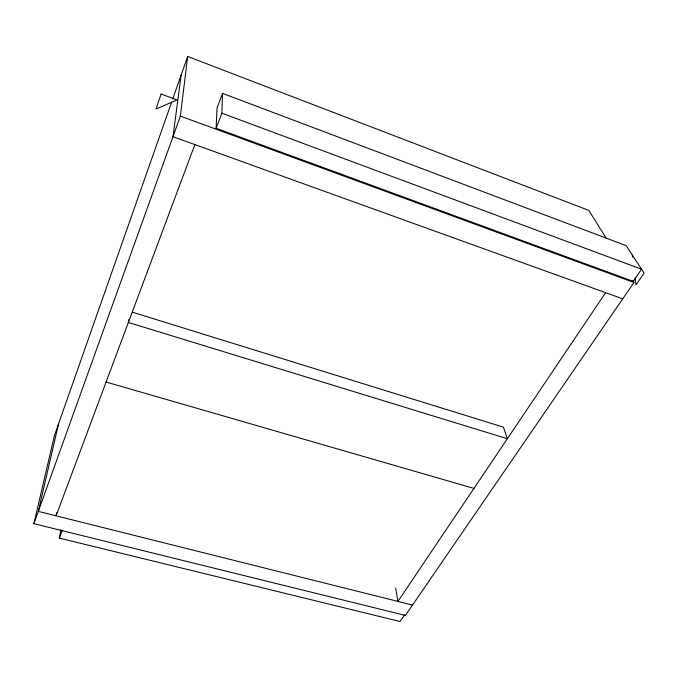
<?xml version="1.0" encoding="UTF-8"?>
<svg xmlns="http://www.w3.org/2000/svg" width="678" height="678" viewBox="0 0 678 678"><rect width="100%" height="100%" fill="white"/><g stroke="black" fill="none" stroke-linecap="round" stroke-linejoin="round"><path stroke-width="1.02" d="M221.892 113.192L641.549 269.217L633.227 281.362L216.129 128.244L221.892 113.192L222.554 93.386L626.201 245.665L644.1 273.141L636.015 284.879L635.125 277.683M216.129 128.244L217.036 107.963L222.554 93.386M632.82 280.709L633.93 282.489L405.41 615.429L33.9 523.679L180.373 116.108L187.67 56.486L588.801 210.4L606.073 237.986M181.136 75.088L172.975 136.693L622.709 298.837M128.854 319.465L128.371 322.448L507.373 438.725L503.415 427.148L132.168 312.117M404.605 614.895L400.079 621.514L59.308 538.086L60.969 529.798M56.723 512.721L56.079 515.814L194.866 144.583M58.562 423.784L38.324 511.373L412.512 605.081M33.9 523.679L54.418 435.581L171.653 102.064M172.704 99.064L187.67 56.486M59.308 538.086L62.274 530.323M605.615 292.676L397.918 601.428L395.638 587.885M106.099 382.028L473.947 488.406M180.373 116.108L633.93 282.489M632.337 255.081L632.582 257.14M161.118 94.013L155.957 109.014L177.077 99.937L161.118 94.013"/></g></svg>
